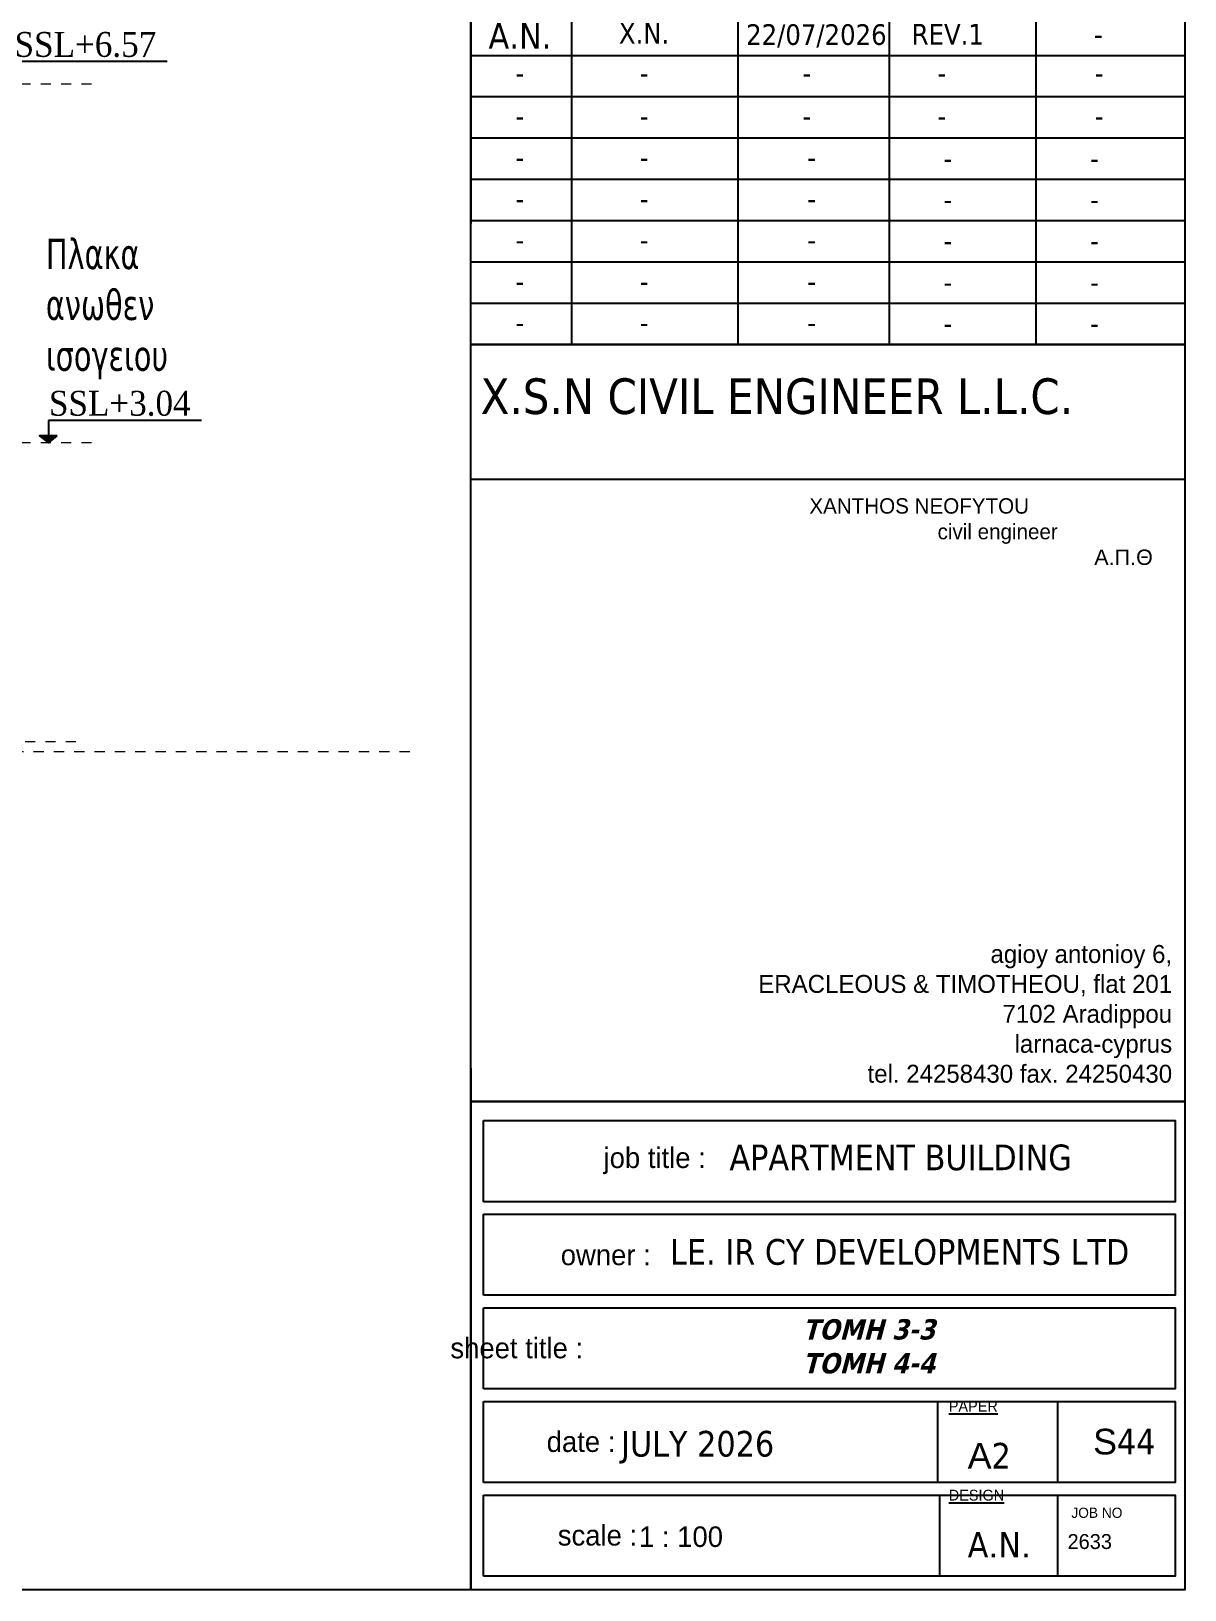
# Model space of a CAD drawing. Header units: millimetres. Extents: x -2171 to 1563, y -1758 to -1505.
# Drawn here: x 1101.23 to 1112.58, y -1630.29 to -1614.96 of the extents above; entities that cross this region are included whole.
import ezdxf
from ezdxf.enums import TextEntityAlignment as Align

# ---------------------------------------------------------------- set-up
doc = ezdxf.new("R2010")
doc.units = ezdxf.units.MM
doc.linetypes.add('DOT', pattern=[0.025, 0, -0.025])
for name, color, linetype in [('-S_TEXT', 3, 'Continuous'), ('A-TEXT', 7, 'Continuous'), ('ANOIGMATA', 7, 'Continuous'), ('Sect_Dim', 7, 'Continuous')]:
    doc.layers.add(name, color=color, linetype=linetype)
doc.layers.add('A-ANNO-DIMS', color=1, linetype='Continuous', lineweight=9)
doc.layers.add('TEXT', color=20, linetype='Continuous', lineweight=13)
doc.styles.add('GR-SIMPL', font='GR-SIMPL.shx', dxfattribs={"width": 0.8})
doc.styles.add('S1TmsNwRmn11_b_934_161', font='times.ttf', dxfattribs={"width": 0.933629, "height": 0.001087})
doc.styles.get("Standard").update_dxf_attribs({"font": 'tahoma.ttf'})

# ---------------------------------------------------------------- blocks, each defined once
blk = doc.blocks.new('PINAKAKI')
at = {"color": 0}
for p, q in [((121988.65, -208358.392), (121988.65, -208373.351)), ((121989.64, -208370.631), (121989.64, -208374.541)), ((121991.28, -208374.541), (121991.28, -208370.631)), ((121992.766, -208374.541), (121992.766, -208370.631)), ((121994.208, -208374.541), (121994.208, -208370.631)), ((121995.67, -208375.87), (121988.651, -208375.87)), ((121988.651, -208381.659), (121988.651, -208386.792)), ((121988.774, -208382.974), (121988.774, -208382.175)), ((121988.774, -208383.895), (121988.774, -208383.096)), ((121988.774, -208384.816), (121988.774, -208384.018)), ((121988.774, -208385.738), (121988.774, -208384.939)), ((121988.774, -208386.659), (121988.774, -208385.861))]:
    blk.add_line(p, q, dxfattribs=at)
at = {"color": 3}
blk.add_line((121995.67, -208372.455), (121995.67, -208374.541), dxfattribs=at)
at = {"color": 0}
for points in [[(121988.651, -208370.631), (121995.67, -208370.631), (121995.67, -208374.541), (121988.651, -208374.541)], [(121988.651, -208370.631), (121995.67, -208370.631), (121995.67, -208374.541), (121988.651, -208374.541)], [(121988.651, -208374.541), (121995.67, -208374.541), (121995.67, -208381.988), (121988.651, -208381.988)], [(121988.651, -208381.988), (121995.67, -208381.988), (121995.67, -208386.792), (121988.651, -208386.792)]]:
    blk.add_lwpolyline(points, close=True, dxfattribs=at)
for points in [[(121988.651, -208371.697), (121995.67, -208371.697)], [(121988.651, -208372.103), (121995.67, -208372.103)], [(121988.651, -208372.51), (121995.67, -208372.51)], [(121988.651, -208372.916), (121995.67, -208372.916)], [(121988.651, -208373.322), (121995.67, -208373.322)], [(121988.651, -208373.728), (121995.67, -208373.728)], [(121988.651, -208374.135), (121995.67, -208374.135)], [(121988.774, -208382.175), (121995.574, -208382.175), (121995.574, -208382.974), (121988.774, -208382.974)], [(121988.774, -208383.096), (121995.574, -208383.096), (121995.574, -208383.895), (121988.774, -208383.895)], [(121988.774, -208384.018), (121995.574, -208384.018), (121995.574, -208384.816), (121988.774, -208384.816)], [(121988.774, -208384.939), (121995.574, -208384.939), (121995.574, -208385.738), (121988.774, -208385.738)], [(121993.239, -208384.939), (121993.239, -208385.738)], [(121994.417, -208384.939), (121994.417, -208385.738)], [(121988.774, -208385.861), (121995.574, -208385.861), (121995.574, -208386.659), (121988.774, -208386.659)], [(121993.259, -208385.861), (121993.259, -208386.659)], [(121994.417, -208385.861), (121994.417, -208386.659)]]:
    blk.add_lwpolyline(points, dxfattribs=at)
blk.add_lwpolyline([(121988.651, -208374.541), (121995.67, -208374.541)])
at = {"layer": 'ANOIGMATA', "attachment_point": 1}
for s, insert, char_height, width in [('\\pi4.5494;{\\fBankGothic Lt BT|b0|i0|c0|p34;\\H1.5x;\\C7;XANTHOS NEOFYTOU\\P\\pi5.8103;civil engineer\\P\\pi7.351;\\fArial|b0|i0|c161|p34;Α.Π.Θ}', (121987.429, -208376.054), 0.10094, 7.9171), ('\\pxqr;{\\fBankGothic Lt BT|b0|i0|c161|p34;\\H1.1667x;\\C0;agioy antonioy 6,\\PERACLEOUS & TIMOTHEOU, flat 201\\P7102 Aradippou\\Plarnaca-cyprus\\Ptel. 24258430 fax. 24250430}', (121987.487, -208380.449), 0.15141, 8.05841), ('\\pxqr;{\\fBankGothic Lt BT|b0|i0|c0|p34;\\H1.5x;\\C7; \\H1.3333x; job title :}', (121987.622, -208382.441), 0.10094, 3.33818), ('\\A1;\\pxql;{\\H0.99983x;\\C7;APARTMENT BUILDING  \\H0.75013x;  }', (121991.193, -208382.412), 0.25234, 5.34758), ('\\pxqr;{\\fBankGothic Lt BT|b0|i0|c0|p34;\\H1.5x;\\C7; \\H1.3333x; owner :}', (121987.081, -208383.397), 0.10094, 3.33818), ('\\A1;{\\C7;LE. IR CY DEVELOPMENTS LTD  }', (121990.609, -208383.342), 0.2523, 5.34758), ('{\\fBankGothic Lt BT|b0|i0|c0|p34;\\C7;     sheet title :}', (121988.074, -208384.313), 0.20187, 3.33818), ('\\pxi8.03;{\\fBankGothic Lt BT|b0|i0|c161|p34;\\H0.5x;\\L\\C7;PAPER\\H2x;\\l }', (121991.643, -208384.933), 0.2125, 3.51387), ('\\pxqr;{\\fBankGothic Lt BT|b0|i0|c0|p34;\\C7; date :}', (121986.733, -208385.234), 0.20187, 3.33818), ('{\\fTahoma|b0|i0|c0|p34;\\C7;JULY 2026}', (121990.127, -208385.229), 0.25234, 4.57511), ('\\pxi8.03;{\\fBankGothic Lt BT|b0|i0|c0|p34;\\H0.5x;\\L\\C7;DESIGN\\H2x;\\l }', (121991.643, -208385.808), 0.2125, 3.51387), ('\\pxi8.03;{\\fBankGothic Lt BT|b0|i0|c0|p34;\\C7;JOB NO}', (121993.744, -208385.984), 0.10094, 3.33818), ('\\pxqr;{\\fBankGothic Lt BT|b0|i0|c0|p34;\\C7; scale :}', (121986.947, -208386.155), 0.20187, 3.33818), ('\\pxi8.03;{\\fBankGothic Lt BT|b0|i0|c161|p34;\\C7;2\\fBankGothic Lt BT|b0|i0|c0|p34;633}', (121993.339, -208386.244), 0.14671, 4.85205)]:
    blk.add_mtext(s, dxfattribs=dict(at, insert=insert, char_height=char_height, width=width))
at = {"layer": 'ANOIGMATA', "char_height": 0.25234, "attachment_point": 1}
for s, insert in [('{\\fArial|b0|i0|c186|p34;A}2', (121993.535, -208385.347)), ('A{\\fArial|b0|i0|c186|p34;.}N{\\fArial|b0|i0|c186|p34;.}', (121993.535, -208386.222))]:
    blk.add_mtext_dynamic_manual_height_columns(s, width=10.89316, gutter_width=1, heights=[0], dxfattribs=dict(at, insert=insert))
at = {"layer": 'TEXT', "color": 0, "attachment_point": 1}
for s, insert, char_height, width in [('\\pxqc;{\\fTahoma|b0|i0|c0|p34;\\C7;A\\fTahoma|b0|i0|c161|p34;.\\fTahoma|b0|i0|c0|p34;N\\fTahoma|b0|i0|c161|p34;.}', (121988.625, -208371.379), 0.253906, 1.01563), ('\\pxqc;{\\fTahoma|b0|i0|c0|p34;\\H0.8x;\\C7;X.N.}', (121989.084, -208371.379), 0.25391, 2.53906), ('{\\fTahoma|b0|i0|c0|p34;\\C7;22\\fTahoma|b0|i0|c161|p34;/\\fTahoma|b0|i0|c0|p34;07\\fTahoma|b0|i0|c161|p34;/202\\fTahoma|b0|i0|c0|p34;6}', (121991.357, -208371.391), 0.203125, 1.35307), ('\\pxqc;{\\fTahoma|b0|i0|c0|p34;\\H0.8x;\\C7;REV.1}', (121992.706, -208371.388), 0.25391, 1.26753), ('\\pxqc;{\\fTahoma|b0|i0|c0|p34;\\H0.8x;\\C7; \\fTahoma|b0|i0|c161|p34;-}', (121994.148, -208371.388), 0.25391, 1.26753), ('\\pxqc;{\\fTahoma|b0|i0|c0|p34;\\H0.8x;\\C7;-}', (121988.625, -208371.768), 0.25391, 1.01563), ('\\pxqc;{\\fTahoma|b0|i0|c0|p34;\\H0.8x;\\C7;-}', (121989.084, -208371.768), 0.25391, 2.53906), ('\\pxqc;{\\fTahoma|b0|i0|c0|p34;\\H0.8x;\\C7;   -}', (121990.571, -208371.768), 0.25391, 2.53906), ('\\pxqc;{\\fTahoma|b0|i0|c0|p34;\\H0.8x;\\C7;-}', (121992.012, -208371.768), 0.25391, 2.53906), ('\\pxqc;{\\fTahoma|b0|i0|c0|p34;\\H0.8x;\\C7;-}', (121993.558, -208371.768), 0.25391, 2.53906), ('\\pxqc;{\\fTahoma|b0|i0|c0|p34;\\H0.8x;\\C7;-}', (121988.625, -208372.192), 0.25391, 1.01563), ('\\pxqc;{\\fTahoma|b0|i0|c0|p34;\\H0.8x;\\C7;-}', (121989.084, -208372.192), 0.25391, 2.53906), ('\\pxqc;{\\fTahoma|b0|i0|c0|p34;\\H0.8x;\\C7;   -}', (121990.571, -208372.192), 0.25391, 2.53906), ('\\pxqc;{\\fTahoma|b0|i0|c0|p34;\\H0.8x;\\C7;-}', (121992.012, -208372.192), 0.25391, 2.53906), ('\\pxqc;{\\fTahoma|b0|i0|c0|p34;\\H0.8x;\\C7;-}', (121993.558, -208372.192), 0.25391, 2.53906), ('\\pxqc;{\\fTahoma|b0|i0|c0|p34;\\H0.8x;\\C7;-}', (121988.625, -208372.598), 0.25391, 1.01563), ('\\pxqc;{\\fTahoma|b0|i0|c0|p34;\\H0.8x;\\C7;-}', (121989.084, -208372.598), 0.25391, 2.53906), ('\\pxqc;{\\fTahoma|b0|i0|c0|p34;\\H0.8x;\\C7;-}', (121990.732, -208372.598), 0.25391, 2.53906), ('\\pxqc;{\\fTahoma|b0|i0|c161|p34;\\H0.8x;\\C7;-}', (121992.706, -208372.607), 0.25391, 1.26753), ('\\pxqc;{\\fTahoma|b0|i0|c161|p34;\\H0.8x;\\C7;-}', (121994.148, -208372.607), 0.25391, 1.26753), ('\\pxqc;{\\fTahoma|b0|i0|c0|p34;\\H0.8x;\\C7;-}', (121988.625, -208373.004), 0.25391, 1.01563), ('\\pxqc;{\\fTahoma|b0|i0|c0|p34;\\H0.8x;\\C7;-}', (121989.084, -208373.004), 0.25391, 2.53906), ('\\pxqc;{\\fTahoma|b0|i0|c0|p34;\\H0.8x;\\C7;-}', (121990.732, -208373.004), 0.25391, 2.53906), ('\\pxqc;{\\fTahoma|b0|i0|c161|p34;\\H0.8x;\\C7;-}', (121992.706, -208373.013), 0.25391, 1.26753), ('\\pxqc;{\\fTahoma|b0|i0|c161|p34;\\H0.8x;\\C7;-}', (121994.148, -208373.013), 0.25391, 1.26753), ('\\pxqc;{\\fTahoma|b0|i0|c0|p34;\\H0.8x;\\C7;-}', (121988.625, -208373.41), 0.25391, 1.01563), ('\\pxqc;{\\fTahoma|b0|i0|c0|p34;\\H0.8x;\\C7;-}', (121989.084, -208373.41), 0.25391, 2.53906), ('\\pxqc;{\\fTahoma|b0|i0|c0|p34;\\H0.8x;\\C7;-}', (121990.732, -208373.41), 0.25391, 2.53906), ('\\pxqc;{\\fTahoma|b0|i0|c161|p34;\\H0.8x;\\C7;-}', (121992.706, -208373.419), 0.25391, 1.26753), ('\\pxqc;{\\fTahoma|b0|i0|c161|p34;\\H0.8x;\\C7;-}', (121994.148, -208373.419), 0.25391, 1.26753), ('\\pxqc;{\\fTahoma|b0|i0|c0|p34;\\H0.8x;\\C7;-}', (121988.625, -208373.817), 0.25391, 1.01563), ('\\pxqc;{\\fTahoma|b0|i0|c0|p34;\\H0.8x;\\C7;-}', (121989.084, -208373.817), 0.25391, 2.53906), ('\\pxqc;{\\fTahoma|b0|i0|c0|p34;\\H0.8x;\\C7;-}', (121990.732, -208373.817), 0.25391, 2.53906), ('\\pxqc;{\\fTahoma|b0|i0|c161|p34;\\H0.8x;\\C7;-}', (121992.706, -208373.826), 0.25391, 1.26753), ('\\pxqc;{\\fTahoma|b0|i0|c161|p34;\\H0.8x;\\C7;-}', (121994.148, -208373.826), 0.25391, 1.26753), ('\\pxqc;{\\fTahoma|b0|i0|c0|p34;\\H0.8x;\\C7;-}', (121988.625, -208374.223), 0.25391, 1.01563), ('\\pxqc;{\\fTahoma|b0|i0|c0|p34;\\H0.8x;\\C7;-}', (121989.084, -208374.223), 0.25391, 2.53906), ('\\pxqc;{\\fTahoma|b0|i0|c0|p34;\\H0.8x;\\C7;-}', (121990.732, -208374.223), 0.25391, 2.53906), ('\\pxqc;{\\fTahoma|b0|i0|c161|p34;\\H0.8x;\\C7;-}', (121992.706, -208374.232), 0.25391, 1.26753), ('\\pxqc;{\\fTahoma|b0|i0|c161|p34;\\H0.8x;\\C7;-}', (121994.148, -208374.232), 0.25391, 1.26753), ('X.S.N CIVIL ENGINEER L.L.C.\\P', (121988.746, -208374.875), 0.35, 6.92207)]:
    blk.add_mtext(s, dxfattribs=dict(at, insert=insert, char_height=char_height, width=width))

msp = doc.modelspace()

# ---------------------------------------------------------------- hatches: boundary and pattern name
at = {"layer": 'Sect_Dim'}
msp.add_hatch(color=9, dxfattribs=at).paths.add_polyline_path([(1101.4894, -1618.941), (1101.3144, -1618.941), (1101.4019, -1619.011)])

# ---------------------------------------------------------------- linework, layer by layer
at = {"layer": '-S_TEXT', "ltscale": 5}
msp.add_lwpolyline([(1054.4286, -1590.2497), (1112.5761, -1590.2497), (1112.5761, -1630.2944), (1054.4286, -1630.2944)], close=True, dxfattribs=at)
at = {"layer": 'A-ANNO-DIMS', "color": 94, "linetype": 'DOT', "ltscale": 1.5}
for p, q in [((1101.8269, -1615.481), (1098.9835, -1615.481)), ((1101.8266, -1619.011), (1098.9835, -1619.011)), ((1104.9558, -1622.051), (1082.0577, -1622.051)), ((1101.673, -1621.951), (1098.1339, -1621.951))]:
    msp.add_line(p, q, dxfattribs=at)
at = {"layer": 'Sect_Dim', "color": 7}
for points in [[(1102.569, -1615.261), (1101.064, -1615.261)], [(1102.9069, -1618.791), (1101.4019, -1618.791)], [(1101.4019, -1618.791), (1101.4019, -1618.941)]]:
    msp.add_lwpolyline(points, dxfattribs=at)
msp.add_lwpolyline([(1101.4894, -1618.941), (1101.3144, -1618.941), (1101.4019, -1619.011)], close=True, dxfattribs=at)

# ---------------------------------------------------------------- block references
at = {"layer": '-S_TEXT', "linetype": 'Continuous', "ltscale": 0.5}
msp.add_blockref('PINAKAKI', (-120883.0941, 206756.498), dxfattribs=at)

# ---------------------------------------------------------------- texts
at = {"layer": '-S_TEXT', "ltscale": 5, "attachment_point": 1}
for s, insert, char_height, width in [('\\pxqc;{\\fTahoma|b1|i1|c161|p34;\\C7;ΤΟΜΗ 3-3\\PTOMH 4-4}', (1107.1819, -1627.632), 0.2, 4.575107), ('{\\fBankGothic Lt BT|b0|i0|c161|p34;\\C7; 1 : \\fBankGothic Lt BT|b0|i0|c0|p34;10\\fBankGothic Lt BT|b0|i0|c161|p34;0}', (1107.1346, -1629.6709), 0.201875, 3.338181)]:
    msp.add_mtext(s, dxfattribs=dict(at, insert=insert, char_height=char_height, width=width))
at = {"layer": '-S_TEXT', "ltscale": 5, "insert": (1111.6742, -1628.7101), "char_height": 0.252344, "attachment_point": 1}
msp.add_mtext_dynamic_manual_height_columns('{\\fArial|b0|i0|c186|p34;S}44', width=10.893157, gutter_width=1, heights=[0], dxfattribs=at)
at = {"layer": 'A-TEXT', "color": 3, "insert": (1101.3774, -1618.3876), "char_height": 0.3, "width": 1.143602, "attachment_point": 7, "style": 'GR-SIMPL'}
msp.add_mtext('{\\fTahoma|b0|i0|c161|p34;Πλακα ανωθεν ισογειου}', dxfattribs=at)
at = {"layer": 'Sect_Dim', "color": 7, "style": 'S1TmsNwRmn11_b_934_161', "width": 0.933629}
for s, p in [('SSL+6.57', (1101.0695, -1615.0916)), ('SSL+3.04', (1101.4074, -1618.6216))]:
    msp.add_text(s, height=0.24469, dxfattribs=at).set_placement(p, align=Align.MIDDLE_LEFT)

doc.saveas('drawing.dxf')
